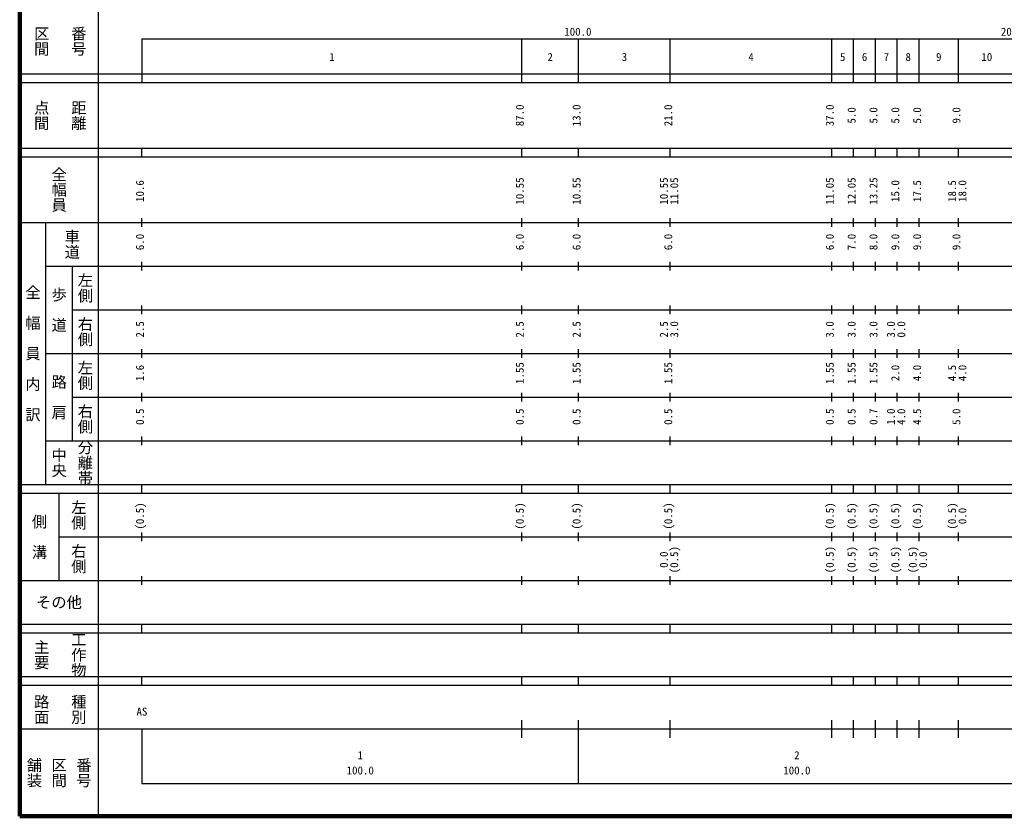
# Model space of a CAD drawing. Units: millimetres on the paper, enlarged 1000 times. Extents: x 40000 to 680000, y 20000 to 380000.
# Drawn here: x 40000 to 265510, y 20000 to 202409 of the extents above; entities that cross this region are included whole.
import ezdxf
from ezdxf.enums import TextEntityAlignment as Align

# ---------------------------------------------------------------- set-up
doc = ezdxf.new("R2010")
doc.units = ezdxf.units.MM
doc.header["$LTSCALE"] = 1000
doc.layers.add('M-TTL', color=2, linetype='Continuous', lineweight=140)
doc.layers.add('M-TTL-BAND', color=7, linetype='Continuous', lineweight=25)
doc.styles.add('@ＭＳ ゴシック', font='')
doc.styles.add('ＭＳ ゴシック', font='')
doc.styles.get('@ＭＳ ゴシック').set_extended_font_data('@MS Gothic')
doc.styles.get('ＭＳ ゴシック').set_extended_font_data('MS Gothic')

msp = doc.modelspace()

# ---------------------------------------------------------------- linework, layer by layer
at = {"layer": 'M-TTL'}
for p, q in [((40000, 380000), (40000, 20000)), ((40000, 20000), (680000, 20000))]:
    msp.add_line(p, q, dxfattribs=at)
at = {"layer": 'M-TTL-BAND'}
for p, q in [((58000, 370000), (58000, 20000)), ((68000, 198000), (579000, 198000)), ((68000, 198000), (68000, 188000)), ((155000, 188000), (155000, 198000)), ((168000, 188000), (168000, 198000)), ((189000, 188000), (189000, 198000)), ((226000, 188000), (226000, 198000)), ((231000, 188000), (231000, 198000)), ((236000, 188000), (236000, 198000)), ((241000, 188000), (241000, 198000)), ((246000, 188000), (246000, 198000)), ((255000, 188000), (255000, 198000)), ((40000, 190000), (579000, 190000)), ((40000, 188000), (579000, 188000)), ((40000, 173000), (579000, 173000)), ((68000, 171000), (68000, 173000)), ((155000, 171000), (155000, 173000)), ((168000, 171000), (168000, 173000)), ((189000, 171000), (189000, 173000)), ((226000, 171000), (226000, 173000)), ((231000, 171000), (231000, 173000)), ((236000, 171000), (236000, 173000)), ((241000, 171000), (241000, 173000)), ((246000, 171000), (246000, 173000)), ((255000, 171000), (255000, 173000)), ((40000, 171000), (579000, 171000)), ((40000, 156000), (579000, 156000)), ((46000, 96000), (46000, 156000)), ((68000, 155000), (68000, 157000)), ((155000, 155000), (155000, 157000)), ((168000, 155000), (168000, 157000)), ((189000, 155000), (189000, 157000)), ((226000, 155000), (226000, 157000)), ((231000, 155000), (231000, 157000)), ((236000, 155000), (236000, 157000)), ((241000, 155000), (241000, 157000)), ((246000, 155000), (246000, 157000)), ((255000, 155000), (255000, 157000)), ((68000, 145000), (68000, 147000)), ((155000, 145000), (155000, 147000)), ((168000, 145000), (168000, 147000)), ((189000, 145000), (189000, 147000)), ((226000, 145000), (226000, 147000)), ((231000, 145000), (231000, 147000)), ((236000, 145000), (236000, 147000)), ((241000, 145000), (241000, 147000)), ((246000, 145000), (246000, 147000)), ((255000, 145000), (255000, 147000)), ((46000, 146000), (579000, 146000)), ((52000, 146000), (52000, 106000)), ((52000, 136000), (579000, 136000)), ((68000, 135000), (68000, 137000)), ((155000, 135000), (155000, 137000)), ((168000, 135000), (168000, 137000)), ((189000, 135000), (189000, 137000)), ((226000, 135000), (226000, 137000)), ((231000, 135000), (231000, 137000)), ((236000, 135000), (236000, 137000)), ((241000, 135000), (241000, 137000)), ((246000, 135000), (246000, 137000)), ((255000, 135000), (255000, 137000)), ((68000, 125000), (68000, 127000)), ((155000, 125000), (155000, 127000)), ((168000, 125000), (168000, 127000)), ((189000, 125000), (189000, 127000)), ((226000, 125000), (226000, 127000)), ((231000, 125000), (231000, 127000)), ((236000, 125000), (236000, 127000)), ((241000, 125000), (241000, 127000)), ((246000, 125000), (246000, 127000)), ((255000, 125000), (255000, 127000)), ((46000, 126000), (579000, 126000)), ((52000, 116000), (579000, 116000)), ((68000, 115000), (68000, 117000)), ((155000, 115000), (155000, 117000)), ((168000, 115000), (168000, 117000)), ((189000, 115000), (189000, 117000)), ((226000, 115000), (226000, 117000)), ((231000, 115000), (231000, 117000)), ((236000, 115000), (236000, 117000)), ((241000, 115000), (241000, 117000)), ((246000, 115000), (246000, 117000)), ((255000, 115000), (255000, 117000)), ((46000, 106000), (579000, 106000)), ((68000, 105000), (68000, 107000)), ((155000, 105000), (155000, 107000)), ((168000, 105000), (168000, 107000)), ((189000, 105000), (189000, 107000)), ((226000, 105000), (226000, 107000)), ((231000, 105000), (231000, 107000)), ((236000, 105000), (236000, 107000)), ((241000, 105000), (241000, 107000)), ((246000, 105000), (246000, 107000)), ((255000, 105000), (255000, 107000)), ((40000, 96000), (579000, 96000)), ((68000, 94000), (68000, 96000)), ((155000, 94000), (155000, 96000)), ((168000, 94000), (168000, 96000)), ((189000, 94000), (189000, 96000)), ((226000, 94000), (226000, 96000)), ((231000, 94000), (231000, 96000)), ((236000, 94000), (236000, 96000)), ((241000, 94000), (241000, 96000)), ((246000, 94000), (246000, 96000)), ((255000, 94000), (255000, 96000)), ((40000, 94000), (579000, 94000)), ((49000, 94000), (49000, 74000)), ((49000, 84000), (579000, 84000)), ((68000, 83000), (68000, 85000)), ((155000, 83000), (155000, 85000)), ((168000, 83000), (168000, 85000)), ((189000, 83000), (189000, 85000)), ((226000, 83000), (226000, 85000)), ((231000, 83000), (231000, 85000)), ((236000, 83000), (236000, 85000)), ((241000, 83000), (241000, 85000)), ((246000, 83000), (246000, 85000)), ((255000, 83000), (255000, 85000)), ((68000, 73000), (68000, 75000)), ((155000, 73000), (155000, 75000)), ((168000, 73000), (168000, 75000)), ((189000, 73000), (189000, 75000)), ((226000, 73000), (226000, 75000)), ((231000, 73000), (231000, 75000)), ((236000, 73000), (236000, 75000)), ((241000, 73000), (241000, 75000)), ((246000, 73000), (246000, 75000)), ((255000, 73000), (255000, 75000)), ((40000, 74000), (579000, 74000)), ((40000, 64000), (579000, 64000)), ((68000, 62000), (68000, 64000)), ((155000, 62000), (155000, 64000)), ((168000, 62000), (168000, 64000)), ((189000, 62000), (189000, 64000)), ((226000, 62000), (226000, 64000)), ((231000, 62000), (231000, 64000)), ((236000, 62000), (236000, 64000)), ((241000, 62000), (241000, 64000)), ((246000, 62000), (246000, 64000)), ((255000, 62000), (255000, 64000)), ((40000, 62000), (579000, 62000)), ((40000, 52000), (579000, 52000)), ((68000, 50000), (68000, 52000)), ((155000, 50000), (155000, 52000)), ((168000, 50000), (168000, 52000)), ((189000, 50000), (189000, 52000)), ((226000, 50000), (226000, 52000)), ((231000, 50000), (231000, 52000)), ((236000, 50000), (236000, 52000)), ((241000, 50000), (241000, 52000)), ((246000, 50000), (246000, 52000)), ((255000, 50000), (255000, 52000)), ((40000, 50000), (579000, 50000)), ((155000, 38000), (155000, 42000)), ((168000, 27500), (168000, 42000)), ((189000, 38000), (189000, 42000)), ((226000, 38000), (226000, 42000)), ((231000, 38000), (231000, 42000)), ((236000, 38000), (236000, 42000)), ((241000, 38000), (241000, 42000)), ((246000, 38000), (246000, 42000)), ((255000, 38000), (255000, 42000)), ((40000, 40000), (579000, 40000)), ((68000, 40000), (68000, 27500)), ((68000, 27500), (579000, 27500))]:
    msp.add_line(p, q, dxfattribs=at)

# ---------------------------------------------------------------- texts
at = {"layer": 'M-TTL-BAND', "style": '@ＭＳ ゴシック'}
for s, p in [('番号', (53500, 197500)), ('区間', (45000, 197500)), ('点間', (45000, 180500)), ('距離', (53500, 180500)), ('全幅員', (49000, 163500)), ('車道', (52000, 151000)), ('左側', (55000, 141000)), ('全\u3000幅\u3000員\u3000内\u3000訳', (43000, 126000)), ('歩\u3000道', (49000, 136000)), ('右側', (55000, 131000)), ('左側', (55000, 121000)), ('路\u3000肩', (49000, 116000)), ('右側', (55000, 111000)), ('分離帯', (55000, 101000)), ('中央', (49000, 101000)), ('左側', (53500, 89000)), ('側\u3000溝', (44500, 84000)), ('右側', (53500, 79000)), ('工作物', (53500, 57000)), ('主要', (45000, 57000)), ('路面', (45000, 44500)), ('種別', (53500, 44500)), ('舗装', (43333, 30000)), ('区間', (49000, 30000)), ('番号', (54667, 30000))]:
    msp.add_text(s, height=2566, rotation=270, dxfattribs=at).set_placement(p, align=Align.MIDDLE_CENTER)
at = {"layer": 'M-TTL-BAND', "style": 'ＭＳ ゴシック'}
for s, p in [('100.0', (167844, 198195)), ('200.0', (267844, 198195)), ('1', (111500, 192405)), ('2', (161500, 192405)), ('3', (178500, 192405)), ('4', (207500, 192405)), ('5', (228500, 192405)), ('6', (233500, 192405)), ('7', (238500, 192405)), ('8', (243500, 192405)), ('9', (250500, 192405)), ('10', (261500, 192405)), ('AS', (68000, 42500)), ('1', (118000, 32523)), ('2', (218000, 32523)), ('100.0', (118000, 29033)), ('100.0', (218000, 29033))]:
    msp.add_text(s, height=1833, dxfattribs=at).set_placement(p, align=Align.BOTTOM_CENTER)
for s, p in [('87.0', (156000, 180500)), ('13.0', (169000, 180500)), ('21.0', (190000, 180500)), ('37.0', (227000, 180500)), ('5.0', (232000, 180500)), ('5.0', (237000, 180500)), ('5.0', (242000, 180500)), ('5.0', (247000, 180500)), ('9.0', (256000, 180500)), ('10.6', (69000, 163174)), ('10.55', (156000, 163174)), ('10.55', (169000, 163174)), ('10.55', (189000, 163174)), ('11.05', (191370, 163174)), ('11.05', (227000, 163174)), ('12.05', (232000, 163174)), ('13.25', (237000, 163174)), ('15.0', (242000, 163174)), ('17.5', (247000, 163174)), ('18.5', (255000, 163174)), ('18.0', (257370, 163174)), ('6.0', (69000, 151500)), ('6.0', (156000, 151500)), ('6.0', (169000, 151500)), ('6.0', (190000, 151500)), ('6.0', (227000, 151500)), ('7.0', (232000, 151500)), ('8.0', (237000, 151500)), ('9.0', (242000, 151500)), ('9.0', (247000, 151500)), ('9.0', (256000, 151500)), ('2.5', (69000, 131500)), ('2.5', (156000, 131500)), ('2.5', (169000, 131500)), ('2.5', (189000, 131500)), ('3.0', (191370, 131500)), ('3.0', (227000, 131500)), ('3.0', (232000, 131500)), ('3.0', (237000, 131500)), ('3.0', (241000, 131500)), ('0.0', (243370, 131500)), ('1.6', (69000, 121500)), ('1.55', (156000, 121500)), ('1.55', (169000, 121500)), ('1.55', (190000, 121500)), ('1.55', (227000, 121500)), ('1.55', (232000, 121500)), ('1.55', (237000, 121500)), ('2.0', (242000, 121500)), ('4.0', (247000, 121500)), ('4.5', (255000, 121500)), ('4.0', (257370, 121500)), ('0.5', (69000, 111500)), ('0.5', (156000, 111500)), ('0.5', (169000, 111500)), ('0.5', (190000, 111500)), ('0.5', (227000, 111500)), ('0.5', (232000, 111500)), ('0.7', (237000, 111500)), ('1.0', (241000, 111500)), ('4.0', (243370, 111500)), ('4.5', (247000, 111500)), ('5.0', (256000, 111500)), ('(0.5)', (69000, 88764)), ('(0.5)', (156000, 88764)), ('(0.5)', (169000, 88764)), ('(0.5)', (190000, 88764)), ('(0.5)', (227000, 88764)), ('(0.5)', (232000, 88764)), ('(0.5)', (237000, 88764)), ('(0.5)', (242000, 88764)), ('(0.5)', (247000, 88764)), ('(0.5)', (255000, 88764)), ('0.0', (257370, 88764)), ('(0.5)', (191370, 78764)), ('(0.5)', (227000, 78764)), ('(0.5)', (232000, 78764)), ('(0.5)', (237000, 78764)), ('(0.5)', (242000, 78764)), ('(0.5)', (246000, 78764)), ('0.0', (189000, 78764)), ('0.0', (248370, 78764))]:
    msp.add_text(s, height=1833, rotation=90, dxfattribs=at).set_placement(p, align=Align.BOTTOM_CENTER)
msp.add_text('その他', height=2566, dxfattribs=at).set_placement((49000, 69000), align=Align.MIDDLE_CENTER)

doc.saveas('drawing.dxf')
